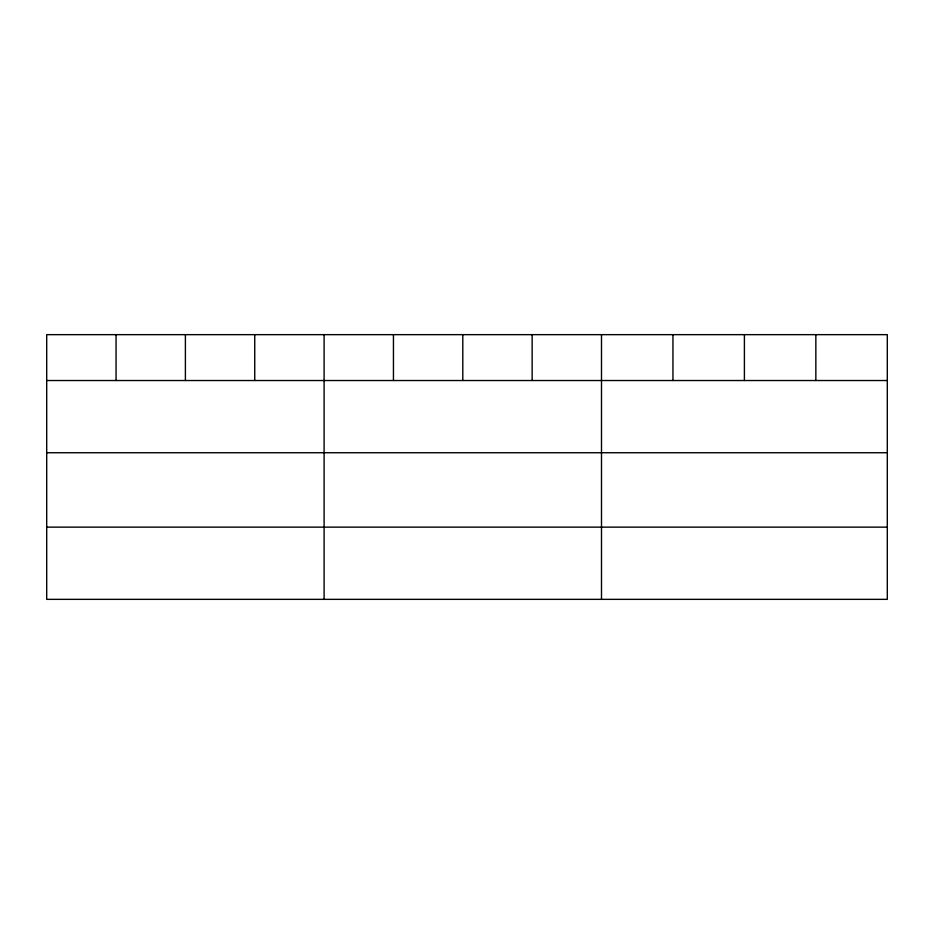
<?xml version="1.0" encoding="UTF-8"?>
<svg xmlns="http://www.w3.org/2000/svg" width="934" height="934" viewBox="0 0 934 934"><rect width="100%" height="100%" fill="white"/><g stroke="black" fill="none" stroke-linecap="round" stroke-linejoin="round"><path stroke-width="1.4" d="M887.3 452.733L887.3 334.652L46.7 334.652L46.7 599.348L887.3 599.348L887.3 452.733L46.7 452.733M46.7 380.523L887.3 380.523M46.7 527.138L887.3 527.138M815.849 334.652L815.849 380.523M744.398 334.652L744.398 380.523M672.947 334.652L672.947 380.523M601.496 334.652L601.496 599.348M532.147 334.652L532.147 380.523M462.797 334.652L462.797 380.523M393.447 334.652L393.447 380.523M324.098 334.652L324.098 599.348M254.748 334.652L254.748 380.523M185.399 334.652L185.399 380.523M116.05 334.652L116.05 380.523"/></g></svg>
